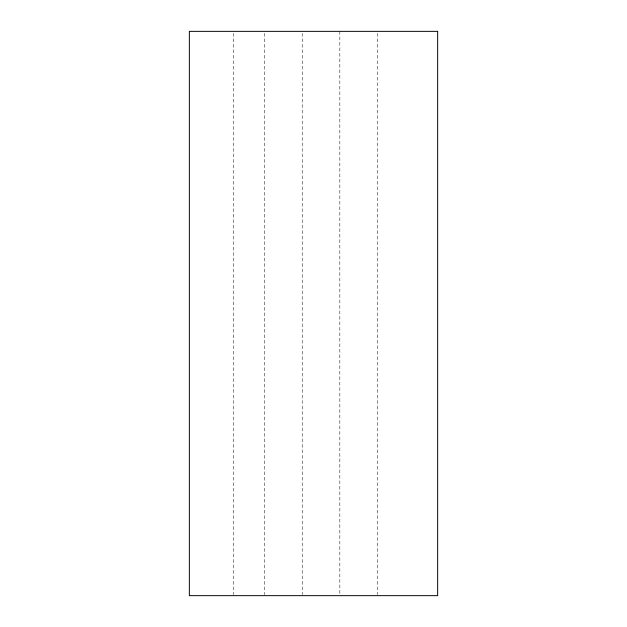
<?xml version="1.0" encoding="UTF-8"?>
<svg xmlns="http://www.w3.org/2000/svg" width="627" height="627" viewBox="0 0 627 627"><rect width="100%" height="100%" fill="white"/><g stroke="black" fill="none" stroke-linecap="round" stroke-linejoin="round"><path stroke-width="0.47" stroke-dasharray="3.13 2.35" d="M377.454 33.309L377.454 594.67M339.834 31.35L339.834 594.67M302.214 33.309L302.214 594.67M264.594 33.309L264.594 594.67M233.746 33.309L233.746 594.67"/><path stroke-width="0.94" d="M437.646 31.35L189.354 31.35L189.354 595.65L437.646 595.65L437.646 31.35"/></g></svg>
